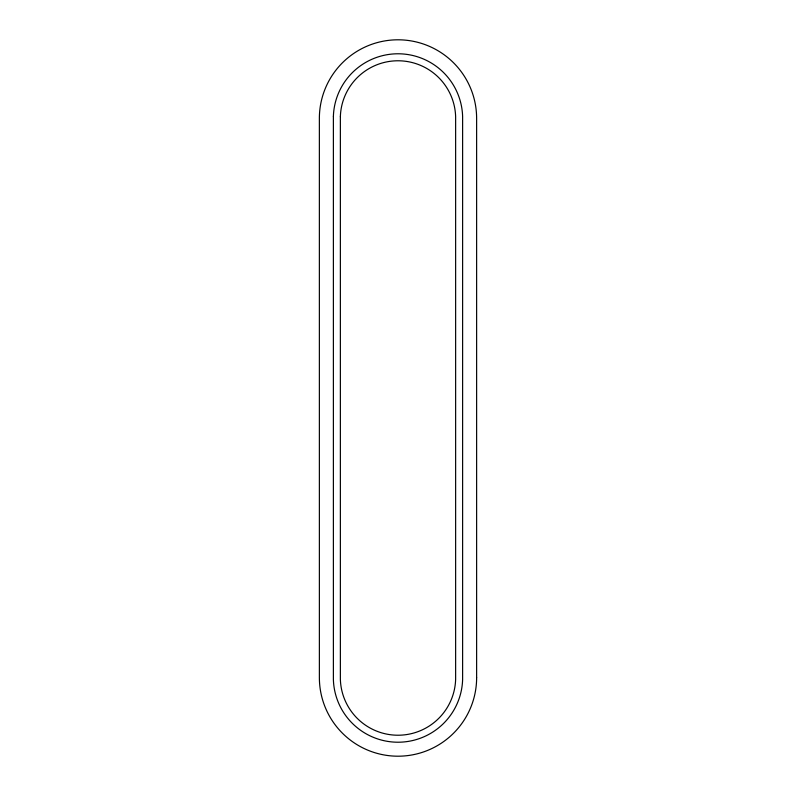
<?xml version="1.0" encoding="UTF-8"?>
<svg xmlns="http://www.w3.org/2000/svg" width="796" height="796" viewBox="0 0 796 796"><rect width="100%" height="100%" fill="white"/><g stroke="black" fill="none" stroke-linecap="round" stroke-linejoin="round"><path stroke-width="1.19" d="M333.385 116.395L333.385 679.605A64.645 64.645 0 0 0 398 742.22A64.645 64.645 0 0 0 462.615 679.605L462.615 116.395A64.645 64.645 0 0 0 398 53.78A64.645 64.645 0 0 0 333.385 116.395M340.37 116.614L340.37 679.386A57.66 57.66 0 0 0 398 735.225A57.66 57.66 0 0 0 455.63 679.386L455.63 116.614A57.66 57.66 0 0 0 398 60.775A57.66 57.66 0 0 0 340.37 116.614M476.625 677.555L476.625 118.445A78.635 78.635 0 0 0 398 39.8A78.635 78.635 0 0 0 319.365 118.445L319.375 677.555A78.635 78.635 0 0 0 398 756.2A78.635 78.635 0 0 0 476.635 677.555"/></g></svg>
